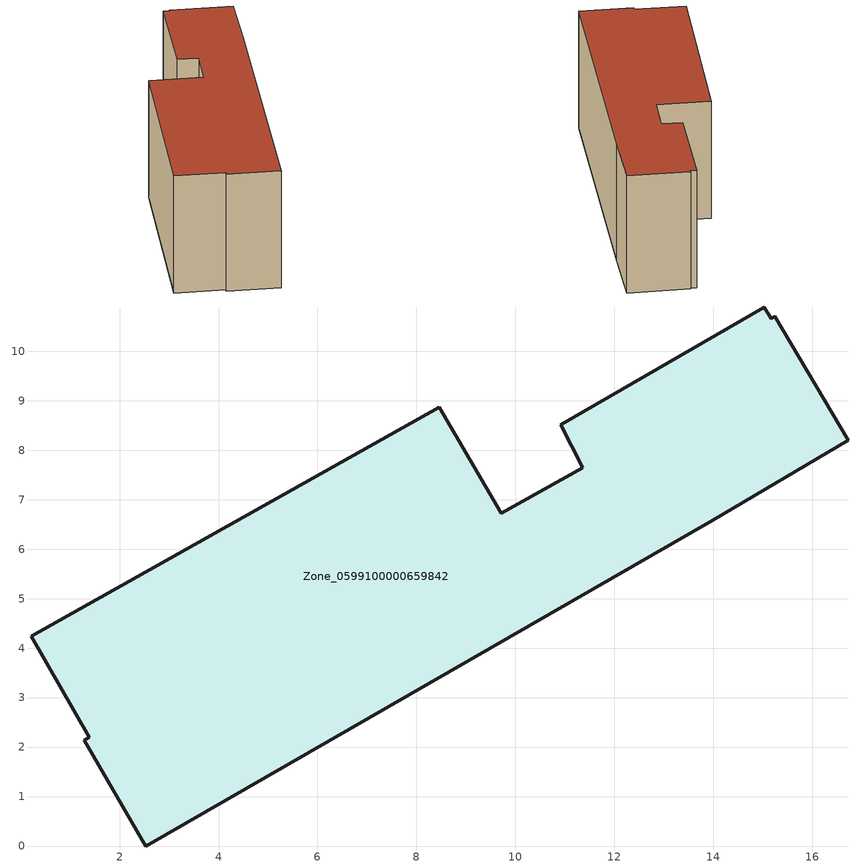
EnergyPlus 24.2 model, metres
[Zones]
Zone_0599100000659842
 floor ground (C_G): 10.92,8.52 15.03,10.9 15.18,10.66 15.25,10.71 16.73,8.2 13.99,6.59 2.53,0 1.29,2.14 1.39,2.2 0.21,4.24 8.46,8.87 9.72,6.73 11.36,7.65 z0
 wall outside (C_F): 13.99,6.59 16.73,8.2 15.25,10.71 15.18,10.66 15.03,10.9 10.92,8.52 11.36,7.65 9.72,6.73 8.46,8.87 0.21,4.24 1.39,2.2 1.29,2.14 2.53,0 13.99,6.59 z0:5.9
 roof outside (C_R): 8.46,8.87 0.21,4.24 1.39,2.2 1.29,2.14 2.53,0 13.99,6.59 16.73,8.2 15.25,10.71 15.18,10.66 15.03,10.9 10.92,8.52 11.36,7.65 9.72,6.73 z5.9
[BUILDING]
Pand.0599100000659842: North Axis=0; Terrain=City; Loads Convergence Tolerance Value=0.04; Temperature Convergence Tolerance Value=0.4; Solar Distribution=FullExterior; Maximum Number of Warmup Days=25; Minimum Number of Warmup Days=1
[Site:Location]
Rotterdam.The.Hague.AP_ZH_NLD Design_Conditions: Latitude=51.96; Longitude=4.45; Time Zone=1; Elevation=-4.5
[SITE:GROUNDTEMPERATURE:BUILDINGSURFACE]
18, 18, 18, 18, 18, 18, 18, 18, 18, 18, 18, 18
[MATERIAL] Thermal Absorptance=0.9; Solar Absorptance=0.7; Visible Absorptance=0.7
Name | Roughness | Thickness | Conductivity | Density | Specific Heat
G.TC.1946 | MediumSmooth | 0.15 | 1 | 540 | 1210
F.TC.1946 | Rough | 0.3 | 0.857143 | 1920 | 840
R.TC.1946 | MediumRough | 0.2 | 0.909091 | 1500 | 1000
[CONSTRUCTION]
C_G: G.TC.1946
C_F: F.TC.1946
C_R: R.TC.1946
[ZONE]
Zone_0599100000659842: Type=1; Multiplier=1; Ceiling Height=Autocalculate; Volume=Autocalculate; Floor Area=autocalculate; Part of Total Floor Area=Yes
[ZONEINFILTRATION:DESIGNFLOWRATE]
Infil_Zone_0599100000659842: Zone or ZoneList or Space or SpaceList=Zone_0599100000659842; Schedule=AlwaysOn; Design Flow Rate Calculation Method=Flow/Area; Flow Rate per Floor Area=0.003; Constant Term Coefficient=1; Temperature Term Coefficient=0; Velocity Term Coefficient=0; Velocity Squared Term Coefficient=0
[HVACTEMPLATE:ZONE:IDEALLOADSAIRSYSTEM]
Zone_0599100000659842: Maximum Heating Supply Air Temperature=50; Minimum Cooling Supply Air Temperature=13; Maximum Heating Supply Air Humidity Ratio=0.0156; Minimum Cooling Supply Air Humidity Ratio=0.0077; Heating Limit=NoLimit; Cooling Limit=NoLimit; Dehumidification Control Type=ConstantSensibleHeatRatio; Cooling Sensible Heat Ratio=0.7; Dehumidification Setpoint=60; Humidification Control Type=None; Humidification Setpoint=30; Outdoor Air Method=None; Outdoor Air Flow Rate per Person=0.00944; Outdoor Air Flow Rate per Zone Floor Area=0; Outdoor Air Flow Rate per Zone=0; Demand Controlled Ventilation Type=None; Outdoor Air Economizer Type=NoEconomizer; Heat Recovery Type=None; Sensible Heat Recovery Effectiveness=0.7; Latent Heat Recovery Effectiveness=0.65
[ZONECONTROL:THERMOSTAT]
ThermostatControl_Zone_0599100000659842: Zone or ZoneList=Zone_0599100000659842; Control Type Schedule=DualSetpointControlType; Control 1=Thermostat_Zone_0599100000659842; Temperature Difference Between Cutout And Setpoint=0
[THERMOSTATSETPOINT:DUALSETPOINT]
Thermostat_Zone_0599100000659842: Heating Setpoint Temperature Schedule=HeatingSetpoint_Zone_0599100000659842; Cooling Setpoint Temperature Schedule=CoolingSetpoint_Zone_0599100000659842
[SCHEDULE:COMPACT]
HeatingSetpoint_Zone_0599100000659842: Through: 12/31, For: AllDays, Until: 24:00, 21
CoolingSetpoint_Zone_0599100000659842: Through: 12/31, For: AllDays, Until: 24:00, 24
DualSetpointControlType: Through: 12/31, For: AllDays, Until: 24:00, 4
AlwaysOn: Through: 12/31, For: AllDays, Until: 24:00, 1
